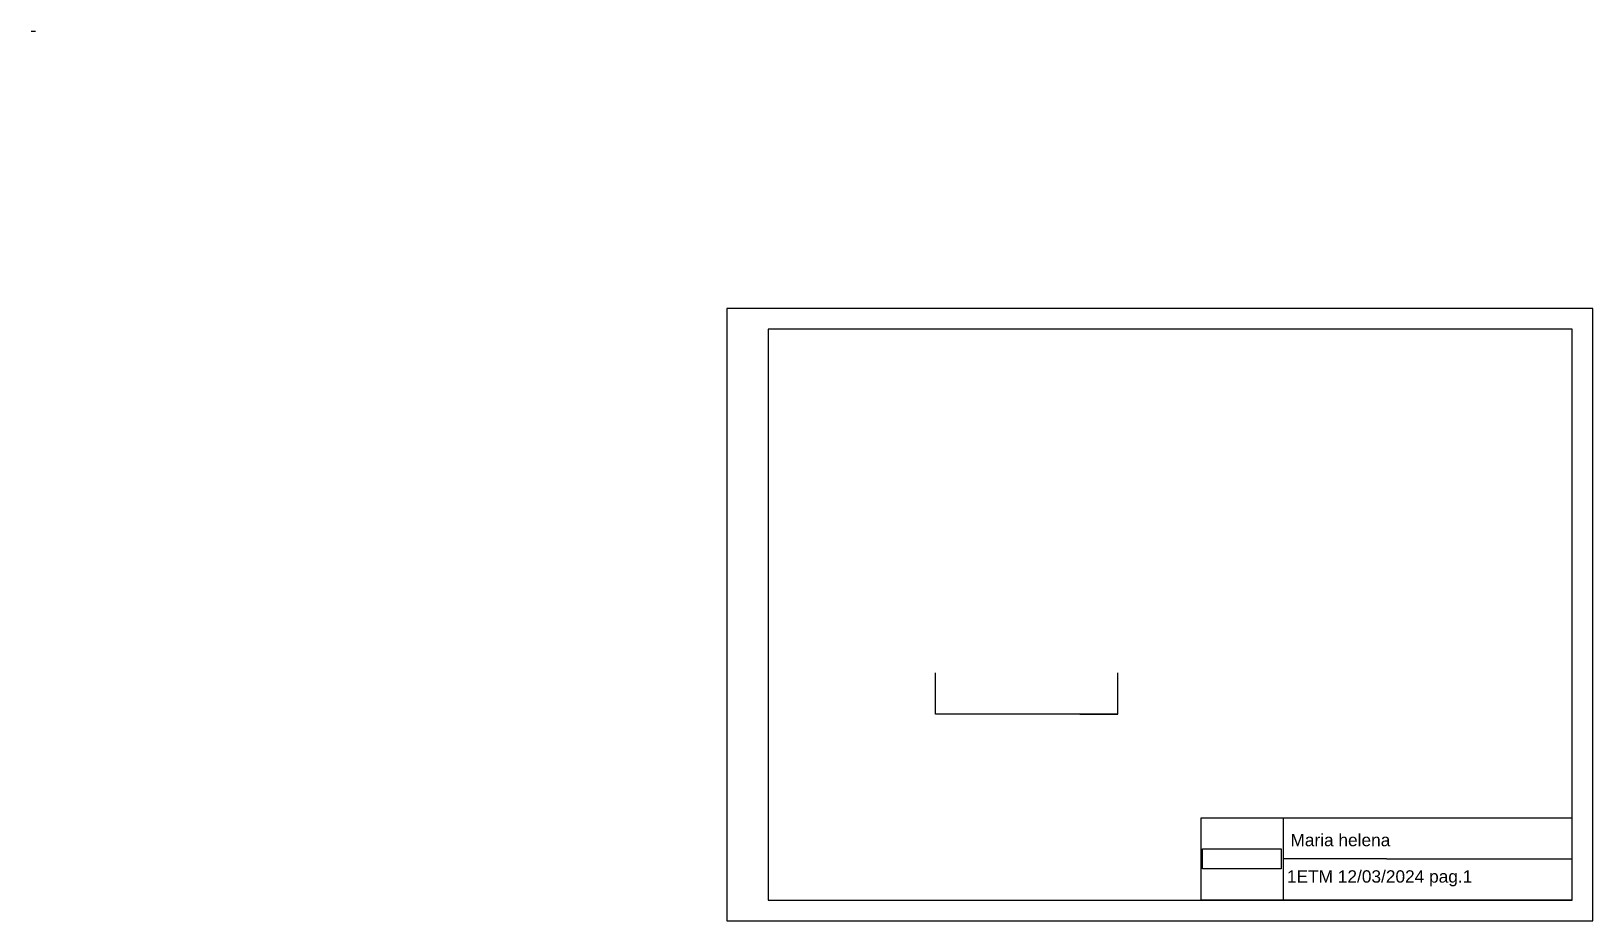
# Model space of a CAD drawing. Header units: millimetres. Extents: x -338 to 420, y 0 to 432.
import ezdxf

# ---------------------------------------------------------------- set-up
doc = ezdxf.new("R2010")
doc.units = ezdxf.units.MM
doc.layers.add('constru', color=230, linetype='Continuous')
doc.styles.get("Standard").update_dxf_attribs({"font": 'arial.ttf'})
picture_1 = doc.add_image_def('image1.png', size_in_pixel=(444, 113))

msp = doc.modelspace()

# ---------------------------------------------------------------- linework, layer by layer
for p, q in [((420, 297), (0, 297)), ((0, 297), (0, 0)), ((420, 0), (420, 297)), ((101.23, 100.27), (101.23, 120.27)), ((189.55, 100.27), (189.55, 120.27)), ((171.23, 100.27), (101.23, 100.27)), ((171.23, 100.27), (189.55, 100.27)), ((189.55, 100.27), (171.23, 100.27)), ((189.55, 100.27), (189.55, 100.27)), ((189.55, 100.27), (189.55, 100.27)), ((230, 10), (230, 50)), ((230, 50), (410, 50)), ((270, 10), (270, 50)), ((320, 30), (270, 30)), ((320, 30), (410, 30)), ((320, 30), (320, 30)), ((410, 10), (230, 10)), ((230, 10), (230, 10)), ((230, 10), (270, 10)), ((250, 10), (270, 10)), ((270, 10), (270, 10)), ((0, 0), (420, 0))]:
    msp.add_line(p, q)
msp.add_lwpolyline([(20, 10), (410, 10), (410, 287), (20, 287)], close=True)
at = {"layer": 'constru'}
msp.add_line((-337.51, 431.58), (-335.39, 431.58), dxfattribs=at)

# ---------------------------------------------------------------- texts
at = {"char_height": 6, "attachment_point": 1}
for s, width, insert in [('Maria helena', 104.8271, (273.34, 42.17)), ('1ETM 12/03/2024 pag.1', 122.2567, (271.64, 24.5))]:
    msp.add_mtext_dynamic_manual_height_columns(s, width=width, gutter_width=12.5, heights=[0], dxfattribs=dict(at, insert=insert))

# ---------------------------------------------------------------- pictures from other files: only their frames are drawn
image = msp.add_image(picture_1, insert=(230.73, 25.28), size_in_units=(38.07, 9.69))
image.dxf.flags = 7

doc.saveas('drawing.dxf')
